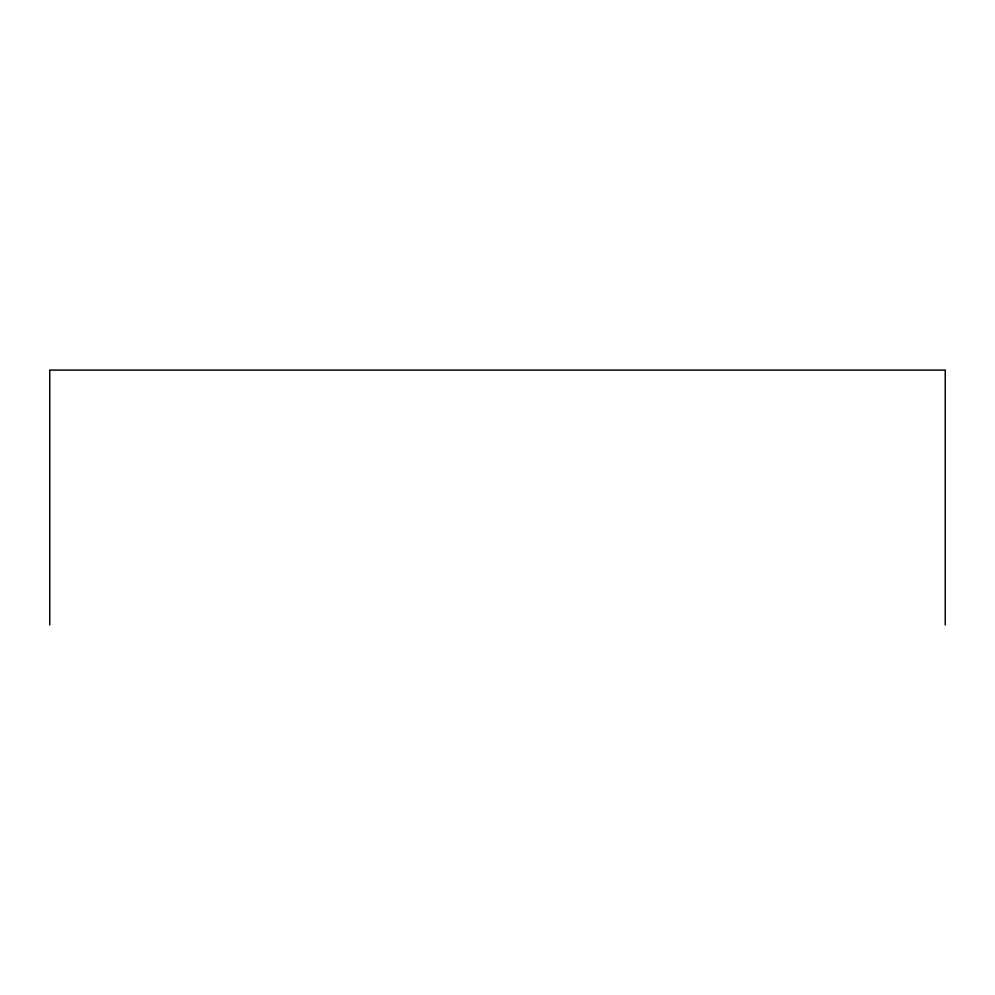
<?xml version="1.0" encoding="UTF-8"?>
<svg xmlns="http://www.w3.org/2000/svg" width="995" height="995" viewBox="0 0 995 995"><rect width="100%" height="100%" fill="white"/><g stroke="black" fill="none" stroke-linecap="round" stroke-linejoin="round"><path stroke-width="1.49" d="M945.25 624.897L945.25 370.103L49.75 370.103L49.75 624.897"/></g></svg>
